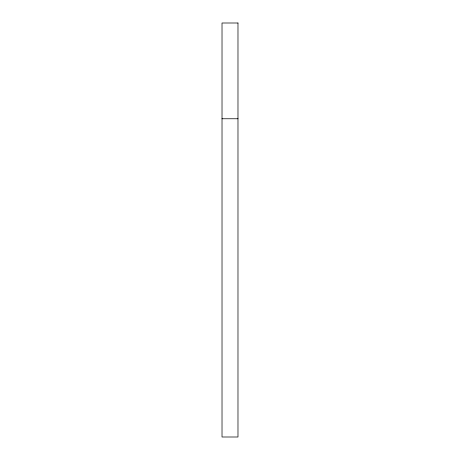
<?xml version="1.0" encoding="UTF-8"?>
<svg xmlns="http://www.w3.org/2000/svg" width="460" height="460" viewBox="0 0 460 460"><rect width="100%" height="100%" fill="white"/><g stroke="black" fill="none" stroke-linecap="round" stroke-linejoin="round"><path stroke-width="0.69" d="M222.019 118.76L237.981 118.76M237.981 23L222.019 23L222.019 437L237.981 437L237.981 23"/></g></svg>
